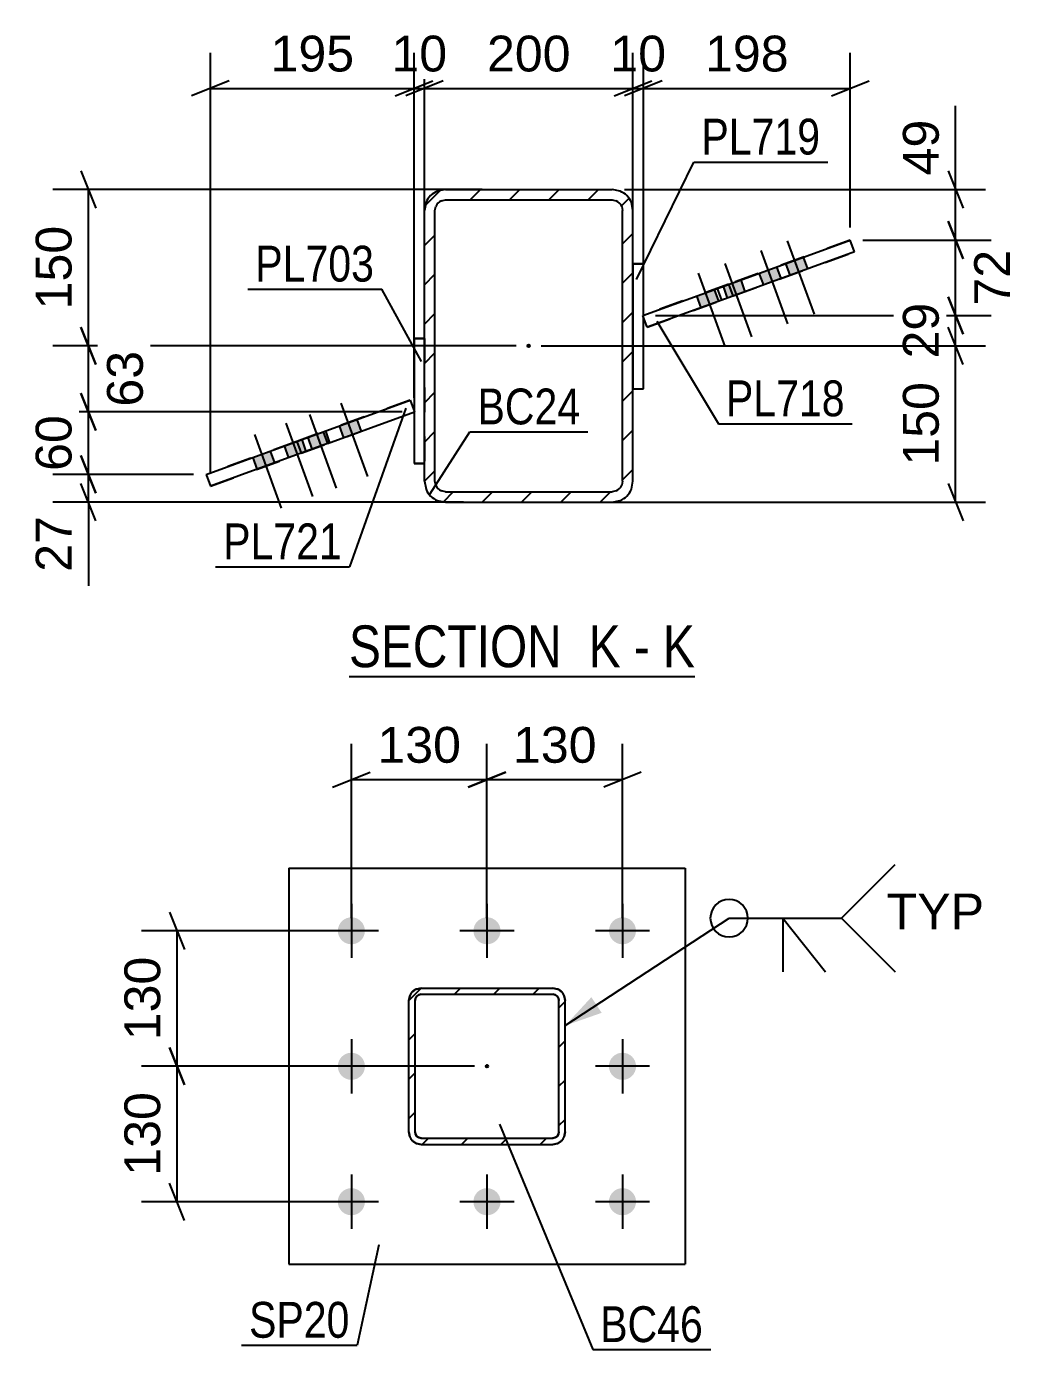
# Model space of a CAD drawing. Header units: millimetres. Extents: x -424 to 417, y -243 to 351.
# Drawn here: x -76.3 to 2.9, y -143.8 to -38 of the extents above; entities that cross this region are included whole.
import ezdxf

# ---------------------------------------------------------------- set-up
doc = ezdxf.new("R2010")
doc.units = ezdxf.units.MM
doc.linetypes.add('DXK_LINE_DOT2', pattern=[3.9198, 1.9599, -1.9599])
doc.linetypes.add('DXK_LINE_DOT3', pattern=[5.9187, 2.979, -0.9799, 0.9799, -0.9799])
doc.styles.add('Arial', font='ARIAL.TTF', dxfattribs={"height": 0.2})
doc.styles.add('Arial Narrow', font='ARIALN.TTF', dxfattribs={"height": 0.2})

# ---------------------------------------------------------------- blocks, each defined once
blk = doc.blocks.new('Unknown-284935898-25 - 13716')
at = {"color": 6, "linetype": 'Continuous'}
blk.add_line((-50.52, -90.02), (-22.87, -90.02), dxfattribs=at)
at = {"color": 0, "linetype": 'Continuous'}
for points in [[(-32.41, -89.27), (-32.41, -85.77), (-50.52, -85.77), (-50.52, -89.27)], [(-28.8, -89.27), (-28.8, -85.77), (-31.36, -85.77), (-31.36, -89.27)], [(-26.48, -89.27), (-26.48, -85.77), (-27.75, -85.77), (-27.75, -89.27)], [(-22.87, -89.27), (-22.87, -85.77), (-25.43, -85.77), (-25.43, -89.27)]]:
    blk.add_wipeout(points, dxfattribs=at)
at = {"color": 7, "linetype": 'Continuous', "style": 'Arial Narrow'}
for s, p in [('SECTION ', (-50.52, -89.27)), ('K', (-31.36, -89.27)), ('K', (-25.43, -89.27)), ('-', (-27.75, -89.27))]:
    blk.add_text(s, height=3.34, dxfattribs=at).set_placement(p)
blk = doc.blocks.new('Bolt-284935898-15166 - 15063')
at = {"linetype": 'Continuous'}
for points in [[(-50.33, -111.43, -1), (-50.33, -109.27, -1)], [(-39.49, -111.43, -1), (-39.49, -109.27, -1)], [(-28.66, -111.43, -1), (-28.66, -109.27, -1)], [(-50.33, -122.27, -1), (-50.33, -120.1, -1)], [(-28.66, -122.27, -1), (-28.66, -120.1, -1)], [(-50.33, -133.1, -1), (-50.33, -130.93, -1)], [(-39.49, -133.1, -1), (-39.49, -130.93, -1)], [(-28.66, -133.1, -1), (-28.66, -130.93, -1)]]:
    blk.add_hatch(color=1, dxfattribs=at).paths.add_polyline_path(points)
at = {"color": 1, "linetype": 'Continuous'}
for p, q in [((-50.33, -108.18), (-50.33, -112.52)), ((-39.49, -108.18), (-39.49, -112.52)), ((-28.66, -108.18), (-28.66, -112.52)), ((-48.16, -110.35), (-52.49, -110.35)), ((-37.33, -110.35), (-41.66, -110.35)), ((-26.49, -110.35), (-30.83, -110.35)), ((-50.33, -119.02), (-50.33, -123.35)), ((-28.66, -119.02), (-28.66, -123.35)), ((-48.16, -121.18), (-52.49, -121.18)), ((-26.49, -121.18), (-30.83, -121.18)), ((-50.33, -129.85), (-50.33, -134.18)), ((-39.49, -129.85), (-39.49, -134.18)), ((-28.66, -129.85), (-28.66, -134.18)), ((-48.16, -132.02), (-52.49, -132.02)), ((-37.33, -132.02), (-41.66, -132.02)), ((-26.49, -132.02), (-30.83, -132.02))]:
    blk.add_line(p, q, dxfattribs=at)
blk = doc.blocks.new('Part-284935898-15084 - 15063')
at = {"linetype": 'Continuous'}
h = blk.add_hatch(dxfattribs=at)
h.set_pattern_fill('', scale=0.7, style=0, pattern_type=0)
h.set_pattern_definition([(45, (-44.7443, -114.9324), (-1.57154, 1.57154), [])])
h.paths.add_polyline_path([(-34.24, -114.93), (-44.74, -114.93), (-45.13, -115.01), (-45.45, -115.23), (-45.67, -115.55), (-45.74, -115.93), (-45.74, -126.43), (-45.67, -126.82), (-45.45, -127.14), (-45.13, -127.36), (-44.74, -127.43), (-34.24, -127.43), (-33.86, -127.36), (-33.54, -127.14), (-33.32, -126.82), (-33.24, -126.43), (-33.24, -115.93), (-33.32, -115.55), (-33.54, -115.23), (-33.86, -115.01)])
h.paths.add_polyline_path([(-33.78, -115.74), (-33.74, -115.93), (-33.74, -126.43), (-33.78, -126.62), (-33.89, -126.79), (-34.05, -126.89), (-34.24, -126.93), (-44.74, -126.93), (-44.94, -126.89), (-45.1, -126.79), (-45.21, -126.62), (-45.24, -126.43), (-45.24, -115.93), (-45.21, -115.74), (-45.1, -115.58), (-44.94, -115.47), (-44.74, -115.43), (-34.24, -115.43), (-34.05, -115.47), (-33.89, -115.58)])
blk.add_hatch(color=246, dxfattribs=at).paths.add_polyline_path([(-39.49, -121.28, -1), (-39.49, -121.08, -1)])
at = {"color": 7, "linetype": 'DXK_LINE_DOT2'}
for p, q in [((-45.13, -115.01), (-44.74, -114.93)), ((-44.74, -114.93), (-34.24, -114.93)), ((-34.24, -114.93), (-33.86, -115.01)), ((-45.74, -115.93), (-45.67, -115.55)), ((-45.74, -126.43), (-45.74, -115.93)), ((-45.21, -115.74), (-45.24, -115.93)), ((-45.24, -126.43), (-45.24, -115.93)), ((-45.1, -115.58), (-45.21, -115.74)), ((-44.94, -115.47), (-45.1, -115.58)), ((-44.74, -115.43), (-44.94, -115.47)), ((-44.74, -115.43), (-34.24, -115.43)), ((-34.05, -115.47), (-34.24, -115.43)), ((-33.89, -115.58), (-34.05, -115.47)), ((-33.78, -115.74), (-33.89, -115.58)), ((-33.74, -115.93), (-33.78, -115.74)), ((-33.74, -126.43), (-33.74, -115.93)), ((-33.32, -115.55), (-33.24, -115.93)), ((-33.24, -126.43), (-33.24, -115.93)), ((-45.67, -126.82), (-45.74, -126.43)), ((-45.24, -126.43), (-45.21, -126.62)), ((-45.21, -126.62), (-45.1, -126.79)), ((-45.1, -126.79), (-44.94, -126.89)), ((-44.94, -126.89), (-44.74, -126.93)), ((-44.74, -126.93), (-34.24, -126.93)), ((-34.24, -126.93), (-34.05, -126.89)), ((-34.05, -126.89), (-33.89, -126.79)), ((-33.89, -126.79), (-33.78, -126.62)), ((-33.78, -126.62), (-33.74, -126.43)), ((-33.24, -126.43), (-33.32, -126.82)), ((-44.74, -127.43), (-45.13, -127.36)), ((-44.74, -127.43), (-34.24, -127.43)), ((-33.86, -127.36), (-34.24, -127.43))]:
    blk.add_line(p, q, dxfattribs=at)
at = {"color": 2, "linetype": 'Continuous'}
for p, q in [((-44.74, -114.93), (-45.13, -115.01)), ((-44.74, -114.93), (-34.24, -114.93)), ((-33.86, -115.01), (-34.24, -114.93)), ((-45.67, -115.55), (-45.74, -115.93)), ((-45.74, -126.43), (-45.74, -115.93)), ((-45.24, -115.93), (-45.21, -115.74)), ((-45.24, -126.43), (-45.24, -115.93)), ((-45.21, -115.74), (-45.1, -115.58)), ((-45.1, -115.58), (-44.94, -115.47)), ((-44.94, -115.47), (-44.74, -115.43)), ((-44.74, -115.43), (-34.24, -115.43)), ((-34.24, -115.43), (-34.05, -115.47)), ((-34.05, -115.47), (-33.89, -115.58)), ((-33.89, -115.58), (-33.78, -115.74)), ((-33.78, -115.74), (-33.74, -115.93)), ((-33.74, -126.43), (-33.74, -115.93)), ((-33.24, -115.93), (-33.32, -115.55)), ((-33.24, -126.43), (-33.24, -115.93)), ((-45.74, -126.43), (-45.67, -126.82)), ((-45.21, -126.62), (-45.24, -126.43)), ((-45.1, -126.79), (-45.21, -126.62)), ((-44.94, -126.89), (-45.1, -126.79)), ((-44.74, -126.93), (-44.94, -126.89)), ((-44.74, -126.93), (-34.24, -126.93)), ((-34.05, -126.89), (-34.24, -126.93)), ((-33.89, -126.79), (-34.05, -126.89)), ((-33.78, -126.62), (-33.89, -126.79)), ((-33.74, -126.43), (-33.78, -126.62)), ((-33.32, -126.82), (-33.24, -126.43)), ((-45.13, -127.36), (-44.74, -127.43)), ((-44.74, -127.43), (-34.24, -127.43)), ((-34.24, -127.43), (-33.86, -127.36))]:
    blk.add_line(p, q, dxfattribs=at)
at = {"color": 7, "linetype": 'DXK_LINE_DOT3'}
blk.add_line((-39.49, -121.18), (-39.49, -121.18), dxfattribs=at)
at = {"color": 246, "linetype": 'DXK_LINE_DOT2'}
blk.add_line((-39.49, -121.18), (-39.49, -121.18), dxfattribs=at)
at = {"color": 246, "linetype": 'Continuous'}
blk.add_circle((-39.49, -121.18), 0.1, dxfattribs=at)
at = {"color": 7, "linetype": 'DXK_LINE_DOT2'}
for centre, start, end in [((-44.74, -115.93), 112.5, 157.5), ((-34.24, -115.93), 22.5, 67.5), ((-44.74, -126.43), 202.5, 247.5), ((-34.24, -126.43), 292.5, 337.5)]:
    blk.add_arc(centre, 1, start, end, dxfattribs=at)
at = {"color": 2, "linetype": 'Continuous'}
for centre, start, end in [((-44.74, -115.93), 112.5, 157.5), ((-34.24, -115.93), 22.5, 67.5), ((-44.74, -126.43), 202.5, 247.5), ((-34.24, -126.43), 292.5, 337.5)]:
    blk.add_arc(centre, 1, start, end, dxfattribs=at)
blk = doc.blocks.new('Part-284935898-15088 - 15063')
at = {"color": 2, "linetype": 'Continuous'}
for p, q in [((-55.33, -105.35), (-55.33, -137.02)), ((-55.33, -105.35), (-23.66, -105.35)), ((-23.66, -105.35), (-23.66, -137.02)), ((-55.33, -137.02), (-23.66, -137.02))]:
    blk.add_line(p, q, dxfattribs=at)
blk = doc.blocks.new('Part-284935898-13808 - 13716')
at = {"color": 2, "linetype": 'Continuous'}
for p, q in [((-21.07, -58.98), (-10.45, -55.11)), ((-10.11, -56.05), (-20.73, -59.92)), ((-10.11, -56.05), (-10.45, -55.11)), ((-27.03, -61.14), (-21.07, -58.98)), ((-20.73, -59.92), (-21.07, -58.98)), ((-20.73, -59.92), (-26.69, -62.08)), ((-26.69, -62.08), (-27.03, -61.14)), ((-27.03, -61.14), (-27.03, -61.14)), ((-26.69, -62.08), (-26.69, -62.08))]:
    blk.add_line(p, q, dxfattribs=at)
at = {"color": 7, "linetype": 'DXK_LINE_DOT2'}
for p, q in [((-10.45, -55.11), (-20.16, -58.64)), ((-19.82, -59.58), (-10.11, -56.05)), ((-20.16, -58.64), (-27.03, -61.14)), ((-19.82, -59.58), (-20.16, -58.64)), ((-26.69, -62.08), (-19.82, -59.58)), ((-26.69, -62.08), (-27.03, -61.14))]:
    blk.add_line(p, q, dxfattribs=at)
blk = doc.blocks.new('Part-284935898-13720 - 13716')
at = {"linetype": 'Continuous'}
h = blk.add_hatch(dxfattribs=at)
h.set_pattern_fill('', scale=0.7, style=0, pattern_type=0)
h.set_pattern_definition([(45, (-44.487, -74.4026), (-1.57154, 1.57154), [])])
h.paths.add_polyline_path([(-44.49, -52.74), (-44.49, -74.4), (-44.36, -75.04), (-44, -75.58), (-43.46, -75.94), (-42.82, -76.07), (-29.49, -76.07), (-28.85, -75.94), (-28.31, -75.58), (-27.95, -75.04), (-27.82, -74.4), (-27.82, -52.74), (-27.95, -52.1), (-28.31, -51.56), (-28.85, -51.2), (-29.49, -51.07), (-42.82, -51.07), (-43.46, -51.2), (-44, -51.56), (-44.36, -52.1)])
h.paths.add_polyline_path([(-43.41, -52.15), (-43.14, -51.97), (-42.82, -51.9), (-29.49, -51.9), (-29.17, -51.97), (-28.9, -52.15), (-28.72, -52.42), (-28.65, -52.74), (-28.65, -74.4), (-28.72, -74.72), (-28.9, -74.99), (-29.17, -75.17), (-29.49, -75.24), (-42.82, -75.24), (-43.14, -75.17), (-43.41, -74.99), (-43.59, -74.72), (-43.65, -74.4), (-43.65, -52.74), (-43.59, -52.42)])
blk.add_hatch(color=246, dxfattribs=at).paths.add_polyline_path([(-36.15, -63.67, -1), (-36.15, -63.47, -1)])
at = {"color": 2, "linetype": 'Continuous'}
for p, q in [((-42.82, -51.07), (-43.46, -51.2)), ((-42.82, -51.07), (-42.82, -51.07)), ((-42.82, -51.07), (-29.49, -51.07)), ((-29.49, -51.07), (-29.49, -51.07)), ((-28.85, -51.2), (-29.49, -51.07)), ((-44.36, -52.1), (-44.49, -52.74)), ((-44.49, -52.74), (-44.49, -52.74)), ((-44.49, -74.4), (-44.49, -52.74)), ((-43.65, -52.74), (-43.59, -52.42)), ((-43.65, -52.74), (-43.65, -52.74)), ((-43.65, -74.4), (-43.65, -52.74)), ((-43.14, -51.97), (-42.82, -51.9)), ((-42.82, -51.9), (-42.82, -51.9)), ((-42.82, -51.9), (-29.49, -51.9)), ((-29.49, -51.9), (-29.49, -51.9)), ((-29.49, -51.9), (-29.17, -51.97)), ((-28.72, -52.42), (-28.65, -52.74)), ((-28.65, -52.74), (-28.65, -52.74)), ((-28.65, -74.4), (-28.65, -52.74)), ((-27.82, -52.74), (-27.95, -52.1)), ((-27.82, -52.74), (-27.82, -52.74)), ((-27.82, -74.4), (-27.82, -52.74)), ((-44.49, -74.4), (-44.49, -74.4)), ((-44.49, -74.4), (-44.36, -75.04)), ((-43.65, -74.4), (-43.65, -74.4)), ((-43.59, -74.72), (-43.65, -74.4)), ((-28.65, -74.4), (-28.72, -74.72)), ((-28.65, -74.4), (-28.65, -74.4)), ((-27.95, -75.04), (-27.82, -74.4)), ((-27.82, -74.4), (-27.82, -74.4)), ((-43.46, -75.94), (-42.82, -76.07)), ((-42.82, -75.24), (-43.14, -75.17)), ((-42.82, -75.24), (-42.82, -75.24)), ((-42.82, -75.24), (-29.49, -75.24)), ((-42.82, -76.07), (-42.82, -76.07)), ((-42.82, -76.07), (-29.49, -76.07)), ((-29.17, -75.17), (-29.49, -75.24)), ((-29.49, -75.24), (-29.49, -75.24)), ((-29.49, -76.07), (-28.85, -75.94)), ((-29.49, -76.07), (-29.49, -76.07))]:
    blk.add_line(p, q, dxfattribs=at)
at = {"color": 7, "linetype": 'DXK_LINE_DOT3'}
blk.add_line((-36.15, -63.57), (-36.15, -63.57), dxfattribs=at)
at = {"color": 246, "linetype": 'DXK_LINE_DOT2'}
blk.add_line((-36.15, -63.57), (-36.15, -63.57), dxfattribs=at)
at = {"color": 246, "linetype": 'Continuous'}
blk.add_circle((-36.15, -63.57), 0.1, dxfattribs=at)
at = {"color": 2, "linetype": 'Continuous'}
for centre, radius, start, end in [((-42.82, -52.74), 1.67, 112.5, 157.5), ((-29.49, -52.74), 1.67, 22.5, 67.5), ((-42.82, -52.74), 0.833, 112.5, 157.5), ((-29.49, -52.74), 0.833, 22.5, 67.5), ((-42.82, -74.4), 1.67, 202.5, 247.5), ((-42.82, -74.4), 0.833, 202.5, 247.5), ((-29.49, -74.4), 0.833, 292.5, 337.5), ((-29.49, -74.4), 1.67, 292.5, 337.5)]:
    blk.add_arc(centre, radius, start, end, dxfattribs=at)
blk = doc.blocks.new('Part-284935898-13786 - 13716')
at = {"color": 2, "linetype": 'Continuous'}
for p, q in [((-44.49, -62.99), (-45.32, -62.99)), ((-45.32, -62.99), (-45.32, -72.99)), ((-45.32, -72.99), (-44.49, -72.99))]:
    blk.add_line(p, q, dxfattribs=at)
at = {"color": 7, "linetype": 'DXK_LINE_DOT2'}
for p, q in [((-45.32, -62.99), (-44.49, -62.99)), ((-44.49, -62.99), (-44.49, -72.99)), ((-44.49, -72.99), (-45.32, -72.99))]:
    blk.add_line(p, q, dxfattribs=at)
blk = doc.blocks.new('Part-284935898-13778 - 13716')
at = {"color": 2, "linetype": 'Continuous'}
for p, q in [((-26.99, -57), (-27.82, -57)), ((-27.82, -57), (-27.82, -67)), ((-26.99, -67), (-26.99, -57)), ((-27.82, -67), (-26.99, -67)), ((-26.99, -67), (-26.99, -67))]:
    blk.add_line(p, q, dxfattribs=at)
at = {"color": 7, "linetype": 'DXK_LINE_DOT2'}
for p, q in [((-27.82, -57), (-26.99, -57)), ((-27.82, -67), (-26.99, -67)), ((-26.99, -67), (-26.99, -67))]:
    blk.add_line(p, q, dxfattribs=at)
blk = doc.blocks.new('Part-284935898-13812 - 13716')
at = {"color": 7, "linetype": 'DXK_LINE_DOT2'}
for p, q in [((-45.62, -67.91), (-54.68, -71.21)), ((-45.62, -67.91), (-45.28, -68.85)), ((-54.34, -72.15), (-45.28, -68.85)), ((-54.68, -71.21), (-61.94, -73.85)), ((-54.68, -71.21), (-54.34, -72.15)), ((-61.6, -74.79), (-54.34, -72.15))]:
    blk.add_line(p, q, dxfattribs=at)
at = {"color": 2, "linetype": 'Continuous'}
for p, q in [((-52.59, -70.45), (-45.62, -67.91)), ((-45.62, -67.91), (-45.62, -67.91)), ((-45.62, -67.91), (-45.28, -68.85)), ((-52.25, -71.39), (-45.28, -68.85)), ((-45.28, -68.85), (-45.28, -68.85)), ((-61.94, -73.85), (-52.59, -70.45)), ((-52.59, -70.45), (-52.25, -71.39)), ((-52.25, -71.39), (-61.6, -74.79)), ((-61.94, -73.85), (-61.6, -74.79))]:
    blk.add_line(p, q, dxfattribs=at)
blk = doc.blocks.new('Bolt-284935898-13834 - 13716')
at = {"linetype": 'Continuous'}
for points in [[(-14.21, -56.48), (-15.62, -56.99), (-15.28, -57.93), (-13.87, -57.42)], [(-16.34, -57.25), (-17.75, -57.77), (-17.4, -58.71), (-16, -58.19)], [(-21.33, -59.07), (-22.74, -59.58), (-22.4, -60.52), (-20.99, -60.01)], [(-19.21, -58.3), (-20.62, -58.81), (-20.28, -59.75), (-18.87, -59.24)]]:
    blk.add_hatch(color=1, dxfattribs=at).paths.add_polyline_path(points)
at = {"color": 1, "linetype": 'Continuous'}
for p, q in [((-17.61, -55.94), (-15.47, -61.82)), ((-15.49, -55.17), (-13.35, -61.04)), ((-20.48, -56.99), (-18.35, -62.86)), ((-15.62, -56.99), (-15.28, -57.93)), ((-14.21, -56.48), (-13.87, -57.42)), ((-22.61, -57.76), (-20.47, -63.63)), ((-17.75, -57.77), (-17.4, -58.71)), ((-16.34, -57.25), (-16, -58.19)), ((-21.33, -59.07), (-20.99, -60.01)), ((-20.62, -58.81), (-20.28, -59.75)), ((-19.21, -58.3), (-18.87, -59.24)), ((-22.74, -59.58), (-22.4, -60.52))]:
    blk.add_line(p, q, dxfattribs=at)
blk = doc.blocks.new('Bolt-284935898-13838 - 13716')
at = {"linetype": 'Continuous'}
for points in [[(-49.9, -69.47), (-51.31, -69.98), (-50.97, -70.92), (-49.56, -70.41)], [(-52.41, -70.38), (-53.82, -70.89), (-53.48, -71.83), (-52.07, -71.32)], [(-54.3, -71.07), (-55.71, -71.58), (-55.37, -72.52), (-53.96, -72.01)], [(-56.81, -71.98), (-58.22, -72.5), (-57.88, -73.44), (-56.47, -72.92)]]:
    blk.add_hatch(color=1, dxfattribs=at).paths.add_polyline_path(points)
at = {"color": 1, "linetype": 'Continuous'}
for p, q in [((-51.17, -68.16), (-49.04, -74.03)), ((-55.57, -69.76), (-53.44, -75.63)), ((-53.68, -69.07), (-51.55, -74.94)), ((-49.9, -69.47), (-49.56, -70.41)), ((-58.08, -70.67), (-55.95, -76.55)), ((-52.41, -70.38), (-52.07, -71.32)), ((-51.31, -69.98), (-50.97, -70.92)), ((-55.71, -71.58), (-55.37, -72.52)), ((-54.3, -71.07), (-53.96, -72.01)), ((-53.82, -70.89), (-53.48, -71.83)), ((-58.22, -72.5), (-57.88, -73.44)), ((-56.81, -71.98), (-56.47, -72.92))]:
    blk.add_line(p, q, dxfattribs=at)
blk = doc.blocks.new('StraightDimension-284935898-32196 - 15063')
at = {"color": 7, "linetype": 'Continuous'}
for p, q in [((-64.86, -108.85), (-63.66, -111.85)), ((-51.33, -110.35), (-67.11, -110.35)), ((-64.26, -121.18), (-64.26, -110.35)), ((-63.66, -122.68), (-64.86, -119.68)), ((-40.49, -121.18), (-67.11, -121.18))]:
    blk.add_line(p, q, dxfattribs=at)
at = {"color": 0}
blk.add_wipeout([(-65.01, -111.83), (-69.21, -111.83), (-69.21, -119.7), (-65.01, -119.7)], dxfattribs=at)
at = {"color": 3, "style": 'Arial'}
blk.add_text('130', height=2.865, rotation=90.0002, dxfattribs=at).set_placement((-65.61, -119.1))
blk = doc.blocks.new('StraightDimension-284935898-32197 - 15063')
at = {"color": 7, "linetype": 'Continuous'}
for p, q in [((-64.86, -119.68), (-63.66, -122.68)), ((-40.49, -121.18), (-67.11, -121.18)), ((-64.26, -132.02), (-64.26, -121.18)), ((-63.66, -133.52), (-64.86, -130.52)), ((-51.33, -132.02), (-67.11, -132.02))]:
    blk.add_line(p, q, dxfattribs=at)
at = {"color": 0}
blk.add_wipeout([(-65.01, -122.66), (-69.21, -122.66), (-69.21, -130.53), (-65.01, -130.53)], dxfattribs=at)
at = {"color": 3, "style": 'Arial'}
blk.add_text('130', height=2.865, rotation=90.0002, dxfattribs=at).set_placement((-65.61, -129.93))
blk = doc.blocks.new('StraightDimension-284935898-33961 - 15063')
at = {"color": 7, "linetype": 'Continuous'}
for p, q in [((-50.33, -109.35), (-50.33, -95.41)), ((-39.49, -109.35), (-39.49, -95.41)), ((-51.83, -98.86), (-48.83, -97.66)), ((-50.33, -98.26), (-39.49, -98.26)), ((-37.99, -97.66), (-40.99, -98.86))]:
    blk.add_line(p, q, dxfattribs=at)
at = {"color": 0}
blk.add_wipeout([(-40.98, -97.51), (-40.98, -93.31), (-48.85, -93.31), (-48.85, -97.51)], dxfattribs=at)
at = {"color": 3, "style": 'Arial'}
blk.add_text('130', height=2.865, dxfattribs=at).set_placement((-48.25, -96.91))
blk = doc.blocks.new('StraightDimension-284935898-33963 - 15063')
at = {"color": 7, "linetype": 'Continuous'}
for p, q in [((-39.49, -109.35), (-39.49, -95.41)), ((-28.66, -109.35), (-28.66, -95.41)), ((-40.99, -98.86), (-37.99, -97.66)), ((-39.49, -98.26), (-28.66, -98.26)), ((-27.16, -97.66), (-30.16, -98.86))]:
    blk.add_line(p, q, dxfattribs=at)
at = {"color": 0}
blk.add_wipeout([(-30.14, -97.51), (-30.14, -93.31), (-38.01, -93.31), (-38.01, -97.51)], dxfattribs=at)
at = {"color": 3, "style": 'Arial'}
blk.add_text('130', height=2.865, dxfattribs=at).set_placement((-37.41, -96.91))
blk = doc.blocks.new('StraightDimension-284935898-18212 - 13716')
at = {"color": 7, "linetype": 'Continuous'}
for p, q in [((-2.63, -53.61), (-1.43, -56.61)), ((-9.45, -55.11), (0.82, -55.11)), ((-2.03, -61.14), (-2.03, -55.11)), ((-1.43, -62.64), (-2.63, -59.64)), ((-26.03, -61.14), (0.82, -61.14))]:
    blk.add_line(p, q, dxfattribs=at)
at = {"color": 0}
blk.add_wipeout([(2.92, -55.3), (-1.28, -55.3), (-1.28, -60.95), (2.92, -60.95)], dxfattribs=at)
at = {"color": 3, "style": 'Arial'}
blk.add_text('72', height=2.865, rotation=90.0002, dxfattribs=at).set_placement((2.32, -60.35))
blk = doc.blocks.new('StraightDimension-284935898-18060 - 13716')
at = {"color": 7, "linetype": 'Continuous'}
for p, q in [((-27.82, -56), (-27.82, -40.13)), ((-26.99, -60.13), (-26.99, -40.13)), ((-29.32, -43.58), (-26.32, -42.38)), ((-25.49, -42.38), (-28.49, -43.58)), ((-27.82, -42.98), (-26.99, -42.98))]:
    blk.add_line(p, q, dxfattribs=at)
at = {"color": 0}
blk.add_wipeout([(-24.58, -42.23), (-24.58, -38.03), (-30.23, -38.03), (-30.23, -42.23)], dxfattribs=at)
at = {"color": 3, "style": 'Arial'}
blk.add_text('10', height=2.865, dxfattribs=at).set_placement((-29.63, -41.63))
blk = doc.blocks.new('StraightDimension-284935898-18059 - 13716')
at = {"color": 7, "linetype": 'Continuous'}
for p, q in [((-26.99, -60.13), (-26.99, -40.13)), ((-10.45, -54.11), (-10.45, -40.13)), ((-25.49, -42.38), (-28.49, -43.58)), ((-26.99, -42.98), (-10.45, -42.98)), ((-11.95, -43.58), (-8.95, -42.38))]:
    blk.add_line(p, q, dxfattribs=at)
at = {"color": 0}
blk.add_wipeout([(-14.78, -42.23), (-14.78, -38.03), (-22.66, -38.03), (-22.66, -42.23)], dxfattribs=at)
at = {"color": 3, "style": 'Arial'}
blk.add_text('198', height=2.865, dxfattribs=at).set_placement((-22.06, -41.63))
blk = doc.blocks.new('StraightDimension-284935898-18061 - 13716')
at = {"color": 7, "linetype": 'Continuous'}
for p, q in [((-44.49, -61.99), (-44.49, -40.13)), ((-27.82, -56), (-27.82, -40.13)), ((-42.99, -42.38), (-45.99, -43.58)), ((-44.49, -42.98), (-27.82, -42.98)), ((-29.32, -43.58), (-26.32, -42.38))]:
    blk.add_line(p, q, dxfattribs=at)
at = {"color": 0}
blk.add_wipeout([(-32.22, -42.23), (-32.22, -38.03), (-40.09, -38.03), (-40.09, -42.23)], dxfattribs=at)
at = {"color": 3, "style": 'Arial'}
blk.add_text('200', height=2.865, dxfattribs=at).set_placement((-39.49, -41.63))
blk = doc.blocks.new('StraightDimension-284935898-18062 - 13716')
at = {"color": 7, "linetype": 'Continuous'}
for p, q in [((-45.32, -67.73), (-45.32, -40.13)), ((-44.49, -61.99), (-44.49, -40.13)), ((-46.82, -43.58), (-43.82, -42.38)), ((-42.99, -42.38), (-45.99, -43.58)), ((-45.32, -42.98), (-44.49, -42.98))]:
    blk.add_line(p, q, dxfattribs=at)
at = {"color": 0}
blk.add_wipeout([(-42.08, -42.23), (-42.08, -38.03), (-47.73, -38.03), (-47.73, -42.23)], dxfattribs=at)
at = {"color": 3, "style": 'Arial'}
blk.add_text('10', height=2.865, dxfattribs=at).set_placement((-47.13, -41.63))
blk = doc.blocks.new('StraightDimension-284935898-18063 - 13716')
at = {"color": 7, "linetype": 'Continuous'}
for p, q in [((-61.6, -73.79), (-61.6, -40.13)), ((-45.32, -67.73), (-45.32, -40.13)), ((-60.1, -42.38), (-63.1, -43.58)), ((-61.6, -42.98), (-45.32, -42.98)), ((-46.82, -43.58), (-43.82, -42.38))]:
    blk.add_line(p, q, dxfattribs=at)
at = {"color": 0}
blk.add_wipeout([(-49.52, -42.23), (-49.52, -38.03), (-57.39, -38.03), (-57.39, -42.23)], dxfattribs=at)
at = {"color": 3, "style": 'Arial'}
blk.add_text('195', height=2.865, dxfattribs=at).set_placement((-56.79, -41.63))
blk = doc.blocks.new('StraightDimension-284935898-18211 - 13716')
at = {"color": 7, "linetype": 'Continuous'}
for p, q in [((-2.03, -51.07), (-2.03, -44.37)), ((-2.03, -51.07), (-2.03, -44.37)), ((-2.63, -49.57), (-1.43, -52.57)), ((-28.49, -51.07), (0.37, -51.07)), ((-2.03, -55.11), (-2.03, -51.07)), ((-1.43, -56.61), (-2.63, -53.61)), ((-9.45, -55.11), (0.37, -55.11))]:
    blk.add_line(p, q, dxfattribs=at)
at = {"color": 0}
blk.add_wipeout([(-2.78, -44.9), (-6.98, -44.9), (-6.98, -50.54), (-2.78, -50.54)], dxfattribs=at)
at = {"color": 3, "style": 'Arial'}
blk.add_text('49', height=2.865, rotation=90.0002, dxfattribs=at).set_placement((-3.38, -49.94))
blk = doc.blocks.new('StraightDimension-284935898-18148 - 13716')
at = {"color": 7, "linetype": 'Continuous'}
for p, q in [((-71.95, -49.57), (-70.75, -52.57)), ((-39.87, -51.07), (-74.2, -51.07)), ((-71.35, -63.57), (-71.35, -51.07)), ((-70.75, -65.07), (-71.95, -62.07)), ((-37.15, -63.57), (-74.2, -63.57))]:
    blk.add_line(p, q, dxfattribs=at)
at = {"color": 0}
blk.add_wipeout([(-72.1, -53.38), (-76.3, -53.38), (-76.3, -61.25), (-72.1, -61.25)], dxfattribs=at)
at = {"color": 3, "style": 'Arial'}
blk.add_text('150', height=2.865, rotation=90.0002, dxfattribs=at).set_placement((-72.7, -60.65))
blk = doc.blocks.new('StraightDimension-284935898-18149 - 13716')
at = {"color": 7, "linetype": 'Continuous'}
for p, q in [((-71.95, -62.07), (-70.75, -65.07)), ((-37.15, -63.57), (-73.75, -63.57)), ((-71.35, -68.85), (-71.35, -63.57)), ((-70.75, -70.35), (-71.95, -67.35)), ((-46.28, -68.85), (-73.75, -68.85))]:
    blk.add_line(p, q, dxfattribs=at)
at = {"color": 0}
blk.add_wipeout([(-66.4, -63.39), (-70.6, -63.39), (-70.6, -69.03), (-66.4, -69.03)], dxfattribs=at)
at = {"color": 3, "style": 'Arial'}
blk.add_text('63', height=2.865, rotation=90.0002, dxfattribs=at).set_placement((-67, -68.43))
blk = doc.blocks.new('StraightDimension-284935898-18150 - 13716')
at = {"color": 7, "linetype": 'Continuous'}
for p, q in [((-71.95, -67.35), (-70.75, -70.35)), ((-46.28, -68.85), (-74.2, -68.85)), ((-71.35, -73.85), (-71.35, -68.85)), ((-70.75, -75.35), (-71.95, -72.35)), ((-62.94, -73.85), (-74.2, -73.85))]:
    blk.add_line(p, q, dxfattribs=at)
at = {"color": 0}
blk.add_wipeout([(-72.1, -68.53), (-76.3, -68.53), (-76.3, -74.17), (-72.1, -74.17)], dxfattribs=at)
at = {"color": 3, "style": 'Arial'}
blk.add_text('60', height=2.865, rotation=90.0002, dxfattribs=at).set_placement((-72.7, -73.57))
blk = doc.blocks.new('StraightDimension-284935898-18151 - 13716')
at = {"color": 7, "linetype": 'Continuous'}
for p, q in [((-71.95, -72.35), (-70.75, -75.35)), ((-62.94, -73.85), (-74.2, -73.85)), ((-71.35, -76.07), (-71.35, -73.85)), ((-70.75, -77.57), (-71.95, -74.57)), ((-41.38, -76.07), (-74.2, -76.07)), ((-71.35, -76.07), (-71.35, -82.77)), ((-71.35, -76.07), (-71.35, -82.77))]:
    blk.add_line(p, q, dxfattribs=at)
at = {"color": 0}
blk.add_wipeout([(-72.1, -76.59), (-76.3, -76.59), (-76.3, -82.24), (-72.1, -82.24)], dxfattribs=at)
at = {"color": 3, "style": 'Arial'}
blk.add_text('27', height=2.865, rotation=90.0002, dxfattribs=at).set_placement((-72.7, -81.64))
blk = doc.blocks.new('StraightDimension-284935898-18213 - 13716')
at = {"color": 7, "linetype": 'Continuous'}
for p, q in [((-2.63, -59.64), (-1.43, -62.64)), ((-26.03, -61.14), (0.37, -61.14)), ((-2.03, -63.57), (-2.03, -61.14)), ((-1.43, -65.07), (-2.63, -62.07)), ((-35.15, -63.57), (0.37, -63.57))]:
    blk.add_line(p, q, dxfattribs=at)
at = {"color": 0}
blk.add_wipeout([(-2.78, -59.53), (-6.98, -59.53), (-6.98, -65.18), (-2.78, -65.18)], dxfattribs=at)
at = {"color": 3, "style": 'Arial'}
blk.add_text('29', height=2.865, rotation=90.0002, dxfattribs=at).set_placement((-3.38, -64.58))
blk = doc.blocks.new('StraightDimension-284935898-18214 - 13716')
at = {"color": 7, "linetype": 'Continuous'}
for p, q in [((-1.43, -65.07), (-2.63, -62.07)), ((-35.15, -63.57), (0.37, -63.57)), ((-2.03, -76.07), (-2.03, -63.57)), ((-2.63, -74.57), (-1.43, -77.57)), ((-30.29, -76.07), (0.37, -76.07))]:
    blk.add_line(p, q, dxfattribs=at)
at = {"color": 0}
blk.add_wipeout([(-2.78, -65.88), (-6.98, -65.88), (-6.98, -73.75), (-2.78, -73.75)], dxfattribs=at)
at = {"color": 3, "style": 'Arial'}
blk.add_text('150', height=2.865, rotation=90.0002, dxfattribs=at).set_placement((-3.38, -73.15))
blk = doc.blocks.new('Mark-284935898-18501 - 15063')
at = {"color": 30, "linetype": 'Continuous'}
for p, q in [((-38.48, -125.81), (-31.04, -143.84)), ((-31.04, -143.84), (-21.61, -143.84))]:
    blk.add_line(p, q, dxfattribs=at)
at = {"color": 0}
blk.add_wipeout([(-22.21, -143.24), (-22.21, -140.24), (-30.44, -140.24), (-30.44, -143.24)], dxfattribs=at)
blk.add_wipeout([(-22.21, -143.24), (-22.21, -140.24), (-30.44, -140.24), (-30.44, -143.24)], dxfattribs=at)
at = {"color": 3, "style": 'Arial Narrow'}
blk.add_text('BC46', height=2.863, dxfattribs=at).set_placement((-30.44, -143.24))
blk = doc.blocks.new('Mark-284935898-18504 - 15063')
at = {"color": 30, "linetype": 'Continuous'}
for p in [(-48.13, -135.46), (-59.11, -143.49)]:
    blk.add_line(p, (-49.87, -143.49), dxfattribs=at)
at = {"color": 0}
blk.add_wipeout([(-50.47, -142.89), (-50.47, -139.89), (-58.51, -139.89), (-58.51, -142.89)], dxfattribs=at)
blk.add_wipeout([(-50.47, -142.89), (-50.47, -139.89), (-58.51, -139.89), (-58.51, -142.89)], dxfattribs=at)
at = {"color": 3, "style": 'Arial Narrow'}
blk.add_text('SP20', height=2.863, dxfattribs=at).set_placement((-58.51, -142.89))
blk = doc.blocks.new('WeldMark-284935898-19231 - 15063')
at = {"linetype": 'Continuous'}
blk.add_hatch(color=30, dxfattribs=at).paths.add_polyline_path([(-30.32, -116.91), (-33.24, -117.93), (-31.15, -115.66)])
at = {"color": 30, "linetype": 'Continuous'}
for p, q in [((-33.24, -117.93), (-20.14, -109.34)), ((-20.14, -109.34), (-11.14, -109.34))]:
    blk.add_line(p, q, dxfattribs=at)
at = {"color": 3, "linetype": 'Continuous'}
for q in [(-12.43, -113.63), (-15.85, -113.63)]:
    blk.add_line((-15.85, -109.34), q, dxfattribs=at)
for start, end in [(90, 270), (270, 90)]:
    blk.add_arc((-20.14, -109.34), 1.5, start, end, dxfattribs=at)
at = {"color": 0, "linetype": 'Continuous'}
blk.add_wipeout([(0.24, -110.24), (0.24, -107.24), (-7.54, -107.24), (-7.54, -110.24)], dxfattribs=at)
blk.add_wipeout([(0.24, -110.24), (0.24, -107.24), (-7.54, -107.24), (-7.54, -110.24)], dxfattribs=at)
at = {"color": 3, "linetype": 'Continuous'}
for q in [(-6.85, -105.06), (-6.85, -113.63)]:
    blk.add_line((-11.14, -109.34), q, dxfattribs=at)
at = {"color": 3, "linetype": 'Continuous', "style": 'Arial'}
blk.add_text('TYP', height=2.865, dxfattribs=at).set_placement((-7.54, -110.24))
blk = doc.blocks.new('Mark-284935898-18254 - 13716')
at = {"color": 30, "linetype": 'Continuous'}
for p, q in [((-25.92, -61.6), (-20.99, -69.8)), ((-20.99, -69.8), (-10.29, -69.8))]:
    blk.add_line(p, q, dxfattribs=at)
at = {"color": 0}
blk.add_wipeout([(-10.89, -69.2), (-10.89, -66.2), (-20.39, -66.2), (-20.39, -69.2)], dxfattribs=at)
blk.add_wipeout([(-10.89, -69.2), (-10.89, -66.2), (-20.39, -66.2), (-20.39, -69.2)], dxfattribs=at)
at = {"color": 3, "style": 'Arial Narrow'}
blk.add_text('PL718', height=2.863, dxfattribs=at).set_placement((-20.39, -69.2))
blk = doc.blocks.new('Mark-284935898-18257 - 13716')
at = {"color": 30, "linetype": 'Continuous'}
for p in [(-45.97, -68.55), (-61.18, -81.24)]:
    blk.add_line(p, (-50.47, -81.24), dxfattribs=at)
at = {"color": 0}
blk.add_wipeout([(-51.07, -80.64), (-51.07, -77.64), (-60.58, -77.64), (-60.58, -80.64)], dxfattribs=at)
blk.add_wipeout([(-51.07, -80.64), (-51.07, -77.64), (-60.58, -77.64), (-60.58, -80.64)], dxfattribs=at)
at = {"color": 3, "style": 'Arial Narrow'}
blk.add_text('PL721', height=2.863, dxfattribs=at).set_placement((-60.58, -80.64))
blk = doc.blocks.new('Mark-284935898-18245 - 13716')
at = {"color": 30, "linetype": 'Continuous'}
for p, q in [((-44.05, -75.43), (-40.85, -70.45)), ((-40.85, -70.45), (-31.43, -70.45))]:
    blk.add_line(p, q, dxfattribs=at)
at = {"color": 0}
blk.add_wipeout([(-32.03, -69.85), (-32.03, -66.85), (-40.25, -66.85), (-40.25, -69.85)], dxfattribs=at)
blk.add_wipeout([(-32.03, -69.85), (-32.03, -66.85), (-40.25, -66.85), (-40.25, -69.85)], dxfattribs=at)
at = {"color": 3, "style": 'Arial Narrow'}
blk.add_text('BC24', height=2.863, dxfattribs=at).set_placement((-40.25, -69.85))
blk = doc.blocks.new('Mark-284935898-18248 - 13716')
at = {"color": 30, "linetype": 'Continuous'}
for p, q in [((-27.54, -58.27), (-22.95, -48.87)), ((-22.95, -48.87), (-12.25, -48.87))]:
    blk.add_line(p, q, dxfattribs=at)
at = {"color": 0}
blk.add_wipeout([(-12.85, -48.27), (-12.85, -45.27), (-22.35, -45.27), (-22.35, -48.27)], dxfattribs=at)
blk.add_wipeout([(-12.85, -48.27), (-12.85, -45.27), (-22.35, -45.27), (-22.35, -48.27)], dxfattribs=at)
at = {"color": 3, "style": 'Arial Narrow'}
blk.add_text('PL719', height=2.863, dxfattribs=at).set_placement((-22.35, -48.27))
blk = doc.blocks.new('Mark-284935898-18251 - 13716')
at = {"color": 30, "linetype": 'Continuous'}
for p in [(-58.61, -59.03), (-44.72, -64.82)]:
    blk.add_line(p, (-47.9, -59.03), dxfattribs=at)
at = {"color": 0}
blk.add_wipeout([(-48.5, -58.43), (-48.5, -55.43), (-58.01, -55.43), (-58.01, -58.43)], dxfattribs=at)
blk.add_wipeout([(-48.5, -58.43), (-48.5, -55.43), (-58.01, -55.43), (-58.01, -58.43)], dxfattribs=at)
at = {"color": 3, "style": 'Arial Narrow'}
blk.add_text('PL703', height=2.863, dxfattribs=at).set_placement((-58.01, -58.43))

msp = doc.modelspace()

# ---------------------------------------------------------------- block references
for name in ['Part-284935898-13720 - 13716', 'Part-284935898-13808 - 13716', 'Bolt-284935898-13834 - 13716', 'Part-284935898-13778 - 13716', 'Part-284935898-13786 - 13716', 'Part-284935898-13812 - 13716', 'Bolt-284935898-13838 - 13716', 'Unknown-284935898-25 - 13716', 'Part-284935898-15088 - 15063', 'Bolt-284935898-15166 - 15063', 'Part-284935898-15084 - 15063']:
    msp.add_blockref(name, (0, 0))

# ---------------------------------------------------------------- next in the draw order: block references
for name in ['StraightDimension-284935898-18212 - 13716', 'StraightDimension-284935898-32196 - 15063', 'Mark-284935898-18501 - 15063', 'Mark-284935898-18504 - 15063']:
    msp.add_blockref(name, (0, 0))

# ---------------------------------------------------------------- next in the draw order: block references
for name in ['StraightDimension-284935898-18060 - 13716', 'StraightDimension-284935898-33961 - 15063', 'StraightDimension-284935898-32197 - 15063']:
    msp.add_blockref(name, (0, 0))

# ---------------------------------------------------------------- next in the draw order: block references
for name in ['StraightDimension-284935898-18059 - 13716', 'StraightDimension-284935898-33963 - 15063']:
    msp.add_blockref(name, (0, 0))

# ---------------------------------------------------------------- next in the draw order: block references
for name in ['StraightDimension-284935898-18061 - 13716', 'WeldMark-284935898-19231 - 15063']:
    msp.add_blockref(name, (0, 0))

# ---------------------------------------------------------------- next in the draw order: block references
for name in ['StraightDimension-284935898-18062 - 13716', 'StraightDimension-284935898-18211 - 13716', 'StraightDimension-284935898-18213 - 13716']:
    msp.add_blockref(name, (0, 0))

# ---------------------------------------------------------------- next in the draw order: block references
for name in ['StraightDimension-284935898-18063 - 13716', 'Mark-284935898-18248 - 13716', 'StraightDimension-284935898-18214 - 13716']:
    msp.add_blockref(name, (0, 0))

# ---------------------------------------------------------------- next in the draw order: block references
for name in ['StraightDimension-284935898-18148 - 13716', 'Mark-284935898-18254 - 13716']:
    msp.add_blockref(name, (0, 0))

# ---------------------------------------------------------------- next in the draw order: block references
msp.add_blockref('StraightDimension-284935898-18149 - 13716', (0, 0))

# ---------------------------------------------------------------- next in the draw order: block references
for name in ['Mark-284935898-18251 - 13716', 'StraightDimension-284935898-18150 - 13716']:
    msp.add_blockref(name, (0, 0))

# ---------------------------------------------------------------- next in the draw order: block references
msp.add_blockref('StraightDimension-284935898-18151 - 13716', (0, 0))

# ---------------------------------------------------------------- next in the draw order: block references
for name in ['Mark-284935898-18245 - 13716', 'Mark-284935898-18257 - 13716']:
    msp.add_blockref(name, (0, 0))

doc.saveas('drawing.dxf')
